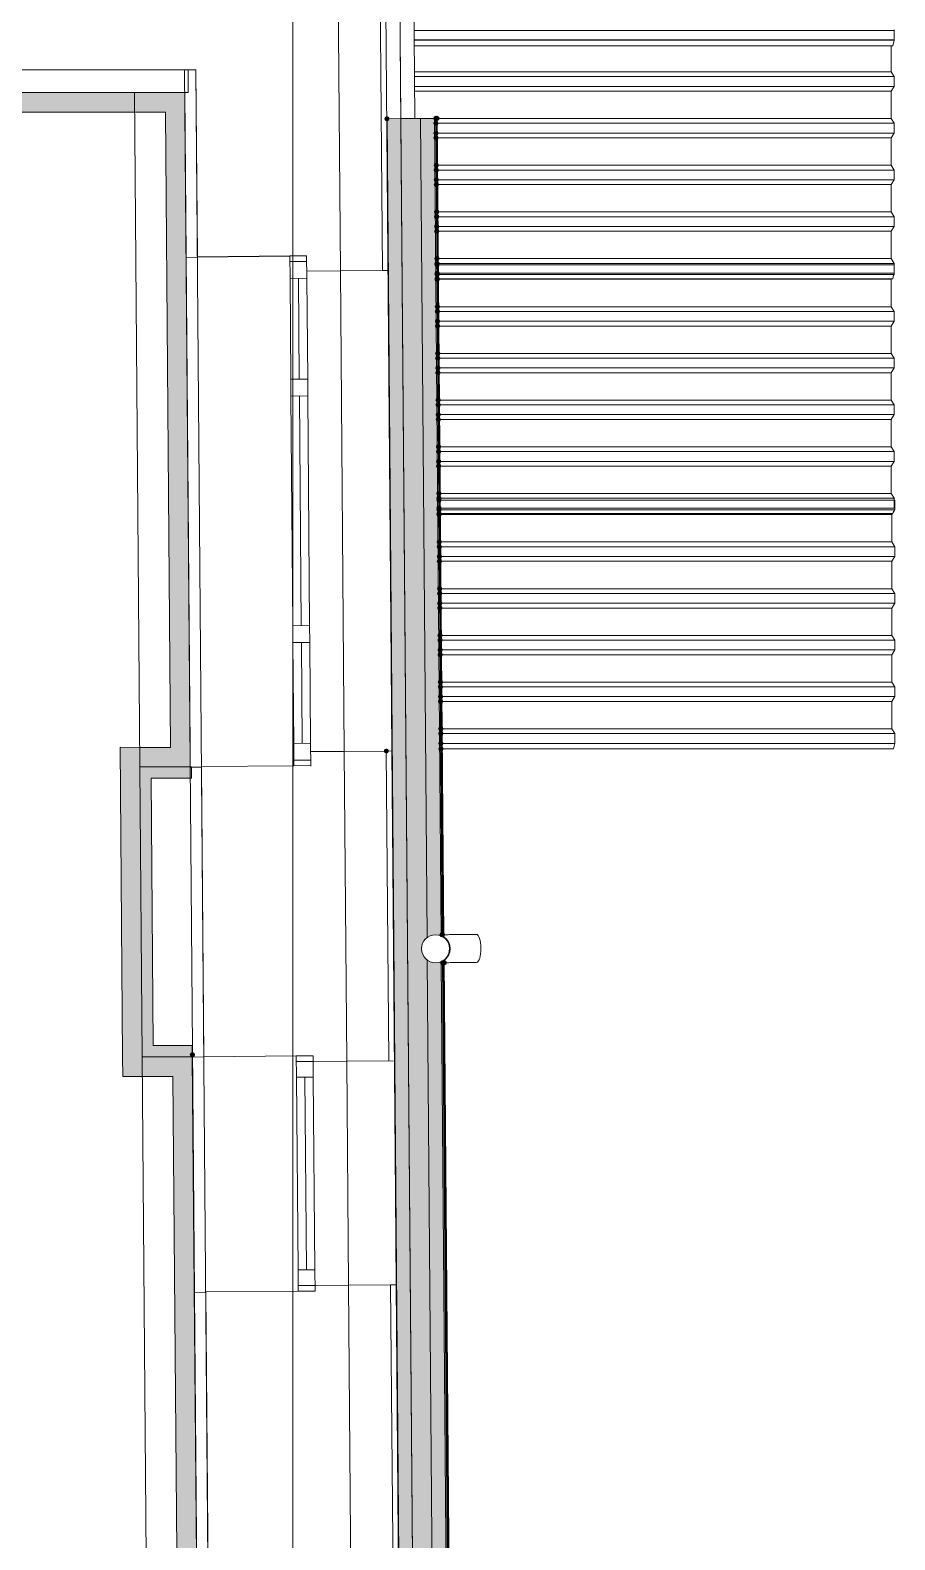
# Model space of a CAD drawing. Header units: millimetres. Extents: x 0 to 1189, y 0 to 841.
# Drawn here: x 847.8 to 878.6, y 436.3 to 490.2 of the extents above; entities that cross this region are included whole.
import ezdxf

# ---------------------------------------------------------------- set-up
doc = ezdxf.new("R2010")
doc.units = ezdxf.units.MM

msp = doc.modelspace()

# ---------------------------------------------------------------- hatches: boundary and pattern name
at = {"true_color": 0xdcd214}
h = msp.add_hatch(color=52, dxfattribs=at)
h.dxf.hatch_style = 2
h.paths.add_polyline_path([(795.727216, 487.303515), (795.727216, 488.003516), (852.614303, 488.003516), (852.619303, 487.303515)])
at = {"true_color": 0xf1d696}
h = msp.add_hatch(color=41, dxfattribs=at)
h.dxf.hatch_style = 2
h.paths.add_polyline_path([(853.314304, 488.003516), (852.619303, 487.303515), (852.614303, 488.003516)])
h = msp.add_hatch(color=41, dxfattribs=at)
h.dxf.hatch_style = 2
h.paths.add_polyline_path([(852.619303, 487.303515), (853.308304, 487.997516), (853.319304, 487.303515)])
h = msp.add_hatch(color=41, dxfattribs=at)
h.dxf.hatch_style = 2
h.paths.add_polyline_path([(852.619303, 487.303515), (853.319304, 487.303515), (853.503304, 464.614481), (852.803303, 464.617481)])
h = msp.add_hatch(color=7)
h.dxf.hatch_style = 2
h.paths.add_polyline_path([(860.521315, 487.153515), (860.457752, 487.127077), (860.431315, 487.063515), (860.457752, 486.999952), (860.521315, 486.973515), (860.531315, 486.973515), (860.594877, 486.999952), (860.621315, 487.063515), (860.594877, 487.127077), (860.531315, 487.153515)])
at = {"true_color": 0x3d3d3d}
h = msp.add_hatch(color=250, dxfattribs=at)
h.dxf.hatch_style = 2
h.paths.add_polyline_path([(860.531315, 487.063515), (862.317317, 487.077515), (862.554318, 457.84447), (862.368318, 457.91947), (862.146317, 457.91747), (861.953317, 457.82247), (861.812317, 457.64847), (861.761317, 457.42747), (861.809317, 457.225469), (861.949317, 457.042469), (862.154317, 456.942469), (862.376318, 456.944469), (862.560318, 457.035469), (863.228319, 374.519343), (863.047319, 374.604343), (862.820318, 374.602343), (862.627318, 374.509343), (862.465318, 374.318343), (862.426318, 374.142342), (861.445316, 374.134342)])
h = msp.add_hatch(color=7)
h.dxf.hatch_style = 2
h.paths.add_polyline_path([(862.278317, 486.987515), (862.34188, 487.013952), (862.368318, 487.077515), (862.34188, 487.141077), (862.278317, 487.167515), (862.266317, 487.167515), (862.202755, 487.141077), (862.176317, 487.077515), (862.202755, 487.013952), (862.266317, 486.987515)])
h = msp.add_hatch(color=7)
h.dxf.hatch_style = 2
h.paths.add_polyline_path([(862.266317, 487.159515), (862.202755, 487.133077), (862.176317, 487.069515), (862.202755, 487.005952), (862.266317, 486.979515), (862.278317, 486.979515), (862.34188, 487.005952), (862.368318, 487.069515), (862.34188, 487.133077), (862.278317, 487.159515)])
h = msp.add_hatch(color=7)
h.dxf.hatch_style = 2
h.paths.add_polyline_path([(862.267317, 486.989515), (862.203755, 486.963077), (862.177317, 486.899515), (862.203755, 486.835952), (862.267317, 486.809514), (862.279317, 486.809514), (862.34288, 486.835952), (862.369318, 486.899515), (862.34288, 486.963077), (862.279317, 486.989515)])
h = msp.add_hatch(color=7)
h.dxf.hatch_style = 2
h.paths.add_polyline_path([(862.281317, 487.167515), (862.217755, 487.141077), (862.191317, 487.077515), (862.217755, 487.013952), (862.281317, 486.987515), (862.34788, 487.013952), (862.374318, 487.077515), (862.34788, 487.141077)])
h = msp.add_hatch(color=7)
h.dxf.hatch_style = 2
h.paths.add_polyline_path([(862.302317, 487.167515), (862.238755, 487.141077), (862.212317, 487.077515), (862.238755, 487.013952), (862.302317, 486.987515), (862.37088, 487.013952), (862.397318, 487.077515), (862.37088, 487.141077)])
h = msp.add_hatch(color=7)
h.dxf.hatch_style = 2
h.paths.add_polyline_path([(862.317317, 486.987515), (862.38088, 487.013952), (862.407318, 487.077515), (862.38088, 487.141077), (862.317317, 487.167515), (862.305317, 487.167515), (862.241755, 487.141077), (862.215317, 487.077515), (862.241755, 487.013952), (862.305317, 486.987515)])
h = msp.add_hatch(color=7)
h.dxf.hatch_style = 2
h.paths.add_polyline_path([(862.305317, 487.167515), (862.241755, 487.141077), (862.215317, 487.077515), (862.241755, 487.013952), (862.305317, 486.987515), (862.317317, 486.987515), (862.38088, 487.013952), (862.407318, 487.077515), (862.38088, 487.141077), (862.317317, 487.167515)])
h = msp.add_hatch(color=7)
h.dxf.hatch_style = 2
h.paths.add_polyline_path([(862.319317, 486.987515), (862.38288, 487.013952), (862.409318, 487.077515), (862.38288, 487.141077), (862.319317, 487.167515), (862.308317, 487.167515), (862.244755, 487.141077), (862.218317, 487.077515), (862.244755, 487.013952), (862.308317, 486.987515)])
h = msp.add_hatch(color=250, dxfattribs=at)
h.dxf.hatch_style = 2
h.paths.add_polyline_path([(862.317317, 487.077515), (862.556318, 457.85247), (862.514318, 457.87247), (862.278317, 487.072515)])
h = msp.add_hatch(color=7)
h.dxf.hatch_style = 2
h.paths.add_polyline_path([(862.270317, 486.639514), (862.206755, 486.613077), (862.180317, 486.549514), (862.206755, 486.485951), (862.270317, 486.459514), (862.282317, 486.459514), (862.34588, 486.485951), (862.372318, 486.549514), (862.34588, 486.613077), (862.282317, 486.639514)])
h = msp.add_hatch(color=7)
h.dxf.hatch_style = 2
h.paths.add_polyline_path([(862.271317, 486.469514), (862.207755, 486.443076), (862.181317, 486.379514), (862.207755, 486.315951), (862.271317, 486.289514), (862.283317, 486.289514), (862.34688, 486.315951), (862.373318, 486.379514), (862.34688, 486.443076), (862.283317, 486.469514)])
h = msp.add_hatch(color=7)
h.dxf.hatch_style = 2
h.paths.add_polyline_path([(862.279317, 485.492512), (862.215755, 485.466075), (862.189317, 485.402512), (862.215755, 485.33895), (862.279317, 485.312512), (862.291317, 485.312512), (862.35488, 485.33895), (862.381318, 485.402512), (862.35488, 485.466075), (862.291317, 485.492512)])
h = msp.add_hatch(color=7)
h.dxf.hatch_style = 2
h.paths.add_polyline_path([(862.280317, 485.322512), (862.216755, 485.296075), (862.190317, 485.232512), (862.216755, 485.168949), (862.280317, 485.142512), (862.293317, 485.142512), (862.35688, 485.168949), (862.383318, 485.232512), (862.35688, 485.296075), (862.293317, 485.322512)])
h = msp.add_hatch(color=7)
h.dxf.hatch_style = 2
h.paths.add_polyline_path([(862.283317, 484.972512), (862.219755, 484.946074), (862.193317, 484.882511), (862.219755, 484.818949), (862.283317, 484.792511), (862.295317, 484.792511), (862.35888, 484.818949), (862.385318, 484.882511), (862.35888, 484.946074), (862.295317, 484.972512)])
h = msp.add_hatch(color=7)
h.dxf.hatch_style = 2
h.paths.add_polyline_path([(862.285317, 484.802511), (862.221755, 484.776074), (862.195317, 484.712511), (862.221755, 484.648949), (862.285317, 484.622511), (862.297317, 484.622511), (862.36088, 484.648949), (862.387318, 484.712511), (862.36088, 484.776074), (862.297317, 484.802511)])
h = msp.add_hatch(color=7)
h.dxf.hatch_style = 2
h.paths.add_polyline_path([(862.293317, 483.82551), (862.229755, 483.799072), (862.203317, 483.73551), (862.229755, 483.671947), (862.293317, 483.64551), (862.305317, 483.64551), (862.36888, 483.671947), (862.395318, 483.73551), (862.36888, 483.799072), (862.305317, 483.82551)])
h = msp.add_hatch(color=7)
h.dxf.hatch_style = 2
h.paths.add_polyline_path([(862.294317, 483.65551), (862.230755, 483.629072), (862.204317, 483.565509), (862.230755, 483.501947), (862.294317, 483.475509), (862.306317, 483.475509), (862.36988, 483.501947), (862.396318, 483.565509), (862.36988, 483.629072), (862.306317, 483.65551)])
h = msp.add_hatch(color=7)
h.dxf.hatch_style = 2
h.paths.add_polyline_path([(862.297317, 483.305509), (862.233755, 483.279072), (862.207317, 483.215509), (862.233755, 483.151946), (862.297317, 483.125509), (862.309317, 483.125509), (862.37288, 483.151946), (862.399318, 483.215509), (862.37288, 483.279072), (862.309317, 483.305509)])
h = msp.add_hatch(color=7)
h.dxf.hatch_style = 2
h.paths.add_polyline_path([(862.298317, 483.135509), (862.234755, 483.109071), (862.208317, 483.045509), (862.234755, 482.981946), (862.298317, 482.955509), (862.310317, 482.955509), (862.37388, 482.981946), (862.400318, 483.045509), (862.37388, 483.109071), (862.310317, 483.135509)])
h = msp.add_hatch(color=7)
h.dxf.hatch_style = 2
h.paths.add_polyline_path([(862.306317, 482.158507), (862.242755, 482.13207), (862.216317, 482.068507), (862.242755, 482.004945), (862.306317, 481.978507), (862.318317, 481.978507), (862.38188, 482.004945), (862.408318, 482.068507), (862.38188, 482.13207), (862.318317, 482.158507)])
h = msp.add_hatch(color=7)
h.dxf.hatch_style = 2
h.paths.add_polyline_path([(862.320317, 481.808507), (862.38388, 481.834944), (862.410318, 481.898507), (862.38388, 481.96207), (862.320317, 481.988507), (862.307317, 481.988507), (862.243755, 481.96207), (862.217317, 481.898507), (862.243755, 481.834944), (862.307317, 481.808507)])
h = msp.add_hatch(color=7)
h.dxf.hatch_style = 2
h.paths.add_polyline_path([(862.308317, 481.940507), (862.244755, 481.914069), (862.218317, 481.850507), (862.244755, 481.786944), (862.308317, 481.760507), (862.320317, 481.760507), (862.38388, 481.786944), (862.410318, 481.850507), (862.38388, 481.914069), (862.320317, 481.940507)])
h = msp.add_hatch(color=7)
h.dxf.hatch_style = 2
h.paths.add_polyline_path([(862.322317, 481.458506), (862.38588, 481.484944), (862.412318, 481.548506), (862.38588, 481.612069), (862.322317, 481.638507), (862.310317, 481.638507), (862.246755, 481.612069), (862.220317, 481.548506), (862.246755, 481.484944), (862.310317, 481.458506)])
h = msp.add_hatch(color=7)
h.dxf.hatch_style = 2
h.paths.add_polyline_path([(862.311317, 481.590506), (862.247755, 481.564069), (862.221317, 481.500506), (862.247755, 481.436944), (862.311317, 481.410506), (862.323317, 481.410506), (862.38688, 481.436944), (862.413318, 481.500506), (862.38688, 481.564069), (862.323317, 481.590506)])
h = msp.add_hatch(color=7)
h.dxf.hatch_style = 2
h.paths.add_polyline_path([(862.324317, 481.258506), (862.38788, 481.284943), (862.414318, 481.348506), (862.38788, 481.412069), (862.324317, 481.438506), (862.312317, 481.438506), (862.248755, 481.412069), (862.222317, 481.348506), (862.248755, 481.284943), (862.312317, 481.258506)])
h = msp.add_hatch(color=7)
h.dxf.hatch_style = 2
h.paths.add_polyline_path([(862.312317, 481.420506), (862.248755, 481.394069), (862.222317, 481.330506), (862.248755, 481.266943), (862.312317, 481.240506), (862.324317, 481.240506), (862.38788, 481.266943), (862.414318, 481.330506), (862.38788, 481.394069), (862.324317, 481.420506)])
h = msp.add_hatch(color=7)
h.dxf.hatch_style = 2
h.paths.add_polyline_path([(862.320317, 480.443505), (862.256755, 480.417067), (862.230317, 480.353505), (862.256755, 480.289942), (862.320317, 480.263504), (862.332317, 480.263504), (862.39588, 480.289942), (862.422318, 480.353505), (862.39588, 480.417067), (862.332317, 480.443505)])
h = msp.add_hatch(color=7)
h.dxf.hatch_style = 2
h.paths.add_polyline_path([(862.321317, 480.273504), (862.257755, 480.247067), (862.231317, 480.183504), (862.257755, 480.119942), (862.321317, 480.093504), (862.333317, 480.093504), (862.39688, 480.119942), (862.423318, 480.183504), (862.39688, 480.247067), (862.333317, 480.273504)])
h = msp.add_hatch(color=7)
h.dxf.hatch_style = 2
h.paths.add_polyline_path([(862.324317, 479.923504), (862.260755, 479.897066), (862.234317, 479.833504), (862.260755, 479.769941), (862.324317, 479.743504), (862.336317, 479.743504), (862.39988, 479.769941), (862.426318, 479.833504), (862.39988, 479.897066), (862.336317, 479.923504)])
h = msp.add_hatch(color=7)
h.dxf.hatch_style = 2
h.paths.add_polyline_path([(862.326317, 479.753504), (862.262755, 479.727066), (862.236317, 479.663504), (862.262755, 479.599941), (862.326317, 479.573503), (862.338317, 479.573503), (862.40188, 479.599941), (862.428318, 479.663504), (862.40188, 479.727066), (862.338317, 479.753504)])
h = msp.add_hatch(color=7)
h.dxf.hatch_style = 2
h.paths.add_polyline_path([(862.333317, 478.776502), (862.269755, 478.750065), (862.243317, 478.686502), (862.269755, 478.622939), (862.333317, 478.596502), (862.346317, 478.596502), (862.40988, 478.622939), (862.436318, 478.686502), (862.40988, 478.750065), (862.346317, 478.776502)])
h = msp.add_hatch(color=7)
h.dxf.hatch_style = 2
h.paths.add_polyline_path([(862.335317, 478.606502), (862.271755, 478.580064), (862.245317, 478.516502), (862.271755, 478.452939), (862.335317, 478.426502), (862.347317, 478.426502), (862.41088, 478.452939), (862.437318, 478.516502), (862.41088, 478.580064), (862.347317, 478.606502)])
h = msp.add_hatch(color=7)
h.dxf.hatch_style = 2
h.paths.add_polyline_path([(862.338317, 478.256501), (862.274755, 478.230064), (862.248317, 478.166501), (862.274755, 478.102939), (862.338317, 478.076501), (862.350317, 478.076501), (862.41388, 478.102939), (862.440318, 478.166501), (862.41388, 478.230064), (862.350317, 478.256501)])
h = msp.add_hatch(color=7)
h.dxf.hatch_style = 2
h.paths.add_polyline_path([(862.339317, 478.086501), (862.275755, 478.060064), (862.249317, 477.996501), (862.275755, 477.932938), (862.339317, 477.906501), (862.351317, 477.906501), (862.41488, 477.932938), (862.441318, 477.996501), (862.41488, 478.060064), (862.351317, 478.086501)])
h = msp.add_hatch(color=7)
h.dxf.hatch_style = 2
h.paths.add_polyline_path([(862.347317, 477.1095), (862.283755, 477.083062), (862.257317, 477.019499), (862.283755, 476.955937), (862.347317, 476.929499), (862.359317, 476.929499), (862.42288, 476.955937), (862.449318, 477.019499), (862.42288, 477.083062), (862.359317, 477.1095)])
h = msp.add_hatch(color=7)
h.dxf.hatch_style = 2
h.paths.add_polyline_path([(862.348317, 476.939499), (862.284755, 476.913062), (862.258317, 476.849499), (862.284755, 476.785937), (862.348317, 476.759499), (862.360317, 476.759499), (862.42388, 476.785937), (862.450318, 476.849499), (862.42388, 476.913062), (862.360317, 476.939499)])
h = msp.add_hatch(color=7)
h.dxf.hatch_style = 2
h.paths.add_polyline_path([(862.351317, 476.589499), (862.287755, 476.563061), (862.261317, 476.499499), (862.287755, 476.435936), (862.351317, 476.409499), (862.363317, 476.409499), (862.42688, 476.435936), (862.453318, 476.499499), (862.42688, 476.563061), (862.363317, 476.589499)])
h = msp.add_hatch(color=7)
h.dxf.hatch_style = 2
h.paths.add_polyline_path([(862.352317, 476.419499), (862.288755, 476.393061), (862.262317, 476.329498), (862.288755, 476.265936), (862.352317, 476.239498), (862.365318, 476.239498), (862.42888, 476.265936), (862.455318, 476.329498), (862.42888, 476.393061), (862.365318, 476.419499)])
h = msp.add_hatch(color=7)
h.dxf.hatch_style = 2
h.paths.add_polyline_path([(862.360317, 475.442497), (862.296755, 475.41606), (862.270317, 475.352497), (862.296755, 475.288934), (862.360317, 475.262497), (862.373318, 475.262497), (862.43688, 475.288934), (862.463318, 475.352497), (862.43688, 475.41606), (862.373318, 475.442497)])
h = msp.add_hatch(color=7)
h.dxf.hatch_style = 2
h.paths.add_polyline_path([(862.362317, 475.272497), (862.298755, 475.246059), (862.272317, 475.182497), (862.298755, 475.118934), (862.362317, 475.092497), (862.374318, 475.092497), (862.43788, 475.118934), (862.464318, 475.182497), (862.43788, 475.246059), (862.374318, 475.272497)])
h = msp.add_hatch(color=7)
h.dxf.hatch_style = 2
h.paths.add_polyline_path([(862.365318, 474.922496), (862.301755, 474.896059), (862.275317, 474.832496), (862.301755, 474.768934), (862.365318, 474.742496), (862.377318, 474.742496), (862.44088, 474.768934), (862.467318, 474.832496), (862.44088, 474.896059), (862.377318, 474.922496)])
h = msp.add_hatch(color=7)
h.dxf.hatch_style = 2
h.paths.add_polyline_path([(862.366318, 474.752496), (862.302755, 474.726058), (862.276317, 474.662496), (862.302755, 474.598933), (862.366318, 474.572496), (862.378318, 474.572496), (862.44188, 474.598933), (862.468318, 474.662496), (862.44188, 474.726058), (862.378318, 474.752496)])
h = msp.add_hatch(color=7)
h.dxf.hatch_style = 2
h.paths.add_polyline_path([(862.374318, 473.775495), (862.310755, 473.749057), (862.284317, 473.685494), (862.310755, 473.621932), (862.374318, 473.595494), (862.386318, 473.595494), (862.44988, 473.621932), (862.476318, 473.685494), (862.44988, 473.749057), (862.386318, 473.775495)])
h = msp.add_hatch(color=7)
h.dxf.hatch_style = 2
h.paths.add_polyline_path([(862.387318, 473.425494), (862.45088, 473.451932), (862.477318, 473.515494), (862.45088, 473.579057), (862.387318, 473.605494), (862.375318, 473.605494), (862.311755, 473.579057), (862.285317, 473.515494), (862.311755, 473.451932), (862.375318, 473.425494)])
h = msp.add_hatch(color=7)
h.dxf.hatch_style = 2
h.paths.add_polyline_path([(862.376318, 473.540494), (862.312755, 473.514057), (862.286317, 473.450494), (862.312755, 473.386931), (862.376318, 473.360494), (862.388318, 473.360494), (862.45188, 473.386931), (862.478318, 473.450494), (862.45188, 473.514057), (862.388318, 473.540494)])
h = msp.add_hatch(color=7)
h.dxf.hatch_style = 2
h.paths.add_polyline_path([(862.390318, 473.075493), (862.45388, 473.101931), (862.480318, 473.165494), (862.45388, 473.229056), (862.390318, 473.255494), (862.378318, 473.255494), (862.314755, 473.229056), (862.288317, 473.165494), (862.314755, 473.101931), (862.378318, 473.075493)])
h = msp.add_hatch(color=7)
h.dxf.hatch_style = 2
h.paths.add_polyline_path([(862.379318, 473.190494), (862.315755, 473.164056), (862.289317, 473.100493), (862.315755, 473.036931), (862.379318, 473.010493), (862.391318, 473.010493), (862.45488, 473.036931), (862.481318, 473.100493), (862.45488, 473.164056), (862.391318, 473.190494)])
h = msp.add_hatch(color=7)
h.dxf.hatch_style = 2
h.paths.add_polyline_path([(862.392318, 472.875493), (862.45588, 472.901931), (862.482318, 472.965493), (862.45588, 473.029056), (862.392318, 473.055493), (862.380318, 473.055493), (862.316755, 473.029056), (862.290317, 472.965493), (862.316755, 472.901931), (862.380318, 472.875493)])
h = msp.add_hatch(color=7)
h.dxf.hatch_style = 2
h.paths.add_polyline_path([(862.380318, 473.020493), (862.316755, 472.994056), (862.290317, 472.930493), (862.316755, 472.866931), (862.380318, 472.840493), (862.392318, 472.840493), (862.45588, 472.866931), (862.482318, 472.930493), (862.45588, 472.994056), (862.392318, 473.020493)])
h = msp.add_hatch(color=7)
h.dxf.hatch_style = 2
h.paths.add_polyline_path([(862.388318, 472.043492), (862.324755, 472.017054), (862.298317, 471.953492), (862.324755, 471.889929), (862.388318, 471.863492), (862.400318, 471.863492), (862.46388, 471.889929), (862.490318, 471.953492), (862.46388, 472.017054), (862.400318, 472.043492)])
h = msp.add_hatch(color=7)
h.dxf.hatch_style = 2
h.paths.add_polyline_path([(862.389318, 471.873492), (862.325755, 471.847054), (862.299317, 471.783491), (862.325755, 471.719929), (862.389318, 471.693491), (862.401318, 471.693491), (862.46488, 471.719929), (862.491318, 471.783491), (862.46488, 471.847054), (862.401318, 471.873492)])
h = msp.add_hatch(color=7)
h.dxf.hatch_style = 2
h.paths.add_polyline_path([(862.392318, 471.523491), (862.328755, 471.497054), (862.302317, 471.433491), (862.328755, 471.369928), (862.392318, 471.343491), (862.404318, 471.343491), (862.46788, 471.369928), (862.494318, 471.433491), (862.46788, 471.497054), (862.404318, 471.523491)])
h = msp.add_hatch(color=7)
h.dxf.hatch_style = 2
h.paths.add_polyline_path([(862.393318, 471.353491), (862.329755, 471.327053), (862.303317, 471.263491), (862.329755, 471.199928), (862.393318, 471.173491), (862.406318, 471.173491), (862.46988, 471.199928), (862.496318, 471.263491), (862.46988, 471.327053), (862.406318, 471.353491)])
h = msp.add_hatch(color=7)
h.dxf.hatch_style = 2
h.paths.add_polyline_path([(862.401318, 470.376489), (862.337755, 470.350052), (862.311317, 470.286489), (862.337755, 470.222927), (862.401318, 470.196489), (862.414318, 470.196489), (862.47788, 470.222927), (862.504318, 470.286489), (862.47788, 470.350052), (862.414318, 470.376489)])
h = msp.add_hatch(color=7)
h.dxf.hatch_style = 2
h.paths.add_polyline_path([(862.403318, 470.206489), (862.339755, 470.180052), (862.313317, 470.116489), (862.339755, 470.052926), (862.403318, 470.026489), (862.415318, 470.026489), (862.47888, 470.052926), (862.505318, 470.116489), (862.47888, 470.180052), (862.415318, 470.206489)])
h = msp.add_hatch(color=7)
h.dxf.hatch_style = 2
h.paths.add_polyline_path([(862.406318, 469.856489), (862.342755, 469.830051), (862.316317, 469.766488), (862.342755, 469.702926), (862.406318, 469.676488), (862.418318, 469.676488), (862.48188, 469.702926), (862.508318, 469.766488), (862.48188, 469.830051), (862.418318, 469.856489)])
h = msp.add_hatch(color=7)
h.dxf.hatch_style = 2
h.paths.add_polyline_path([(862.407318, 469.686488), (862.343755, 469.660051), (862.317317, 469.596488), (862.343755, 469.532926), (862.407318, 469.506488), (862.419318, 469.506488), (862.48288, 469.532926), (862.509318, 469.596488), (862.48288, 469.660051), (862.419318, 469.686488)])
h = msp.add_hatch(color=7)
h.dxf.hatch_style = 2
h.paths.add_polyline_path([(862.415318, 468.709487), (862.351755, 468.683049), (862.325317, 468.619487), (862.351755, 468.555924), (862.415318, 468.529487), (862.427318, 468.529487), (862.49088, 468.555924), (862.517318, 468.619487), (862.49088, 468.683049), (862.427318, 468.709487)])
h = msp.add_hatch(color=7)
h.dxf.hatch_style = 2
h.paths.add_polyline_path([(862.416318, 468.539487), (862.352755, 468.513049), (862.326317, 468.449486), (862.352755, 468.385924), (862.416318, 468.359486), (862.428318, 468.359486), (862.49188, 468.385924), (862.518318, 468.449486), (862.49188, 468.513049), (862.428318, 468.539487)])
h = msp.add_hatch(color=7)
h.dxf.hatch_style = 2
h.paths.add_polyline_path([(862.419318, 468.189486), (862.355755, 468.163048), (862.329317, 468.099486), (862.355755, 468.035923), (862.419318, 468.009486), (862.431318, 468.009486), (862.49488, 468.035923), (862.521318, 468.099486), (862.49488, 468.163048), (862.431318, 468.189486)])
h = msp.add_hatch(color=7)
h.dxf.hatch_style = 2
h.paths.add_polyline_path([(862.420318, 468.019486), (862.356755, 467.993048), (862.330317, 467.929486), (862.356755, 467.865923), (862.420318, 467.839485), (862.433318, 467.839485), (862.49688, 467.865923), (862.523318, 467.929486), (862.49688, 467.993048), (862.433318, 468.019486)])
h = msp.add_hatch(color=7)
h.dxf.hatch_style = 2
h.paths.add_polyline_path([(862.428318, 467.042484), (862.364755, 467.016047), (862.338317, 466.952484), (862.364755, 466.888921), (862.428318, 466.862484), (862.440318, 466.862484), (862.50388, 466.888921), (862.530318, 466.952484), (862.50388, 467.016047), (862.440318, 467.042484)])
h = msp.add_hatch(color=7)
h.dxf.hatch_style = 2
h.paths.add_polyline_path([(862.430318, 466.872484), (862.366755, 466.846046), (862.340317, 466.782484), (862.366755, 466.718921), (862.430318, 466.692484), (862.442318, 466.692484), (862.50588, 466.718921), (862.532318, 466.782484), (862.50588, 466.846046), (862.442318, 466.872484)])
h = msp.add_hatch(color=7)
h.dxf.hatch_style = 2
h.paths.add_polyline_path([(862.433318, 466.522483), (862.369755, 466.496046), (862.343317, 466.432483), (862.369755, 466.368921), (862.433318, 466.342483), (862.445318, 466.342483), (862.50888, 466.368921), (862.535318, 466.432483), (862.50888, 466.496046), (862.445318, 466.522483)])
h = msp.add_hatch(color=7)
h.dxf.hatch_style = 2
h.paths.add_polyline_path([(862.434318, 466.352483), (862.370755, 466.326046), (862.344317, 466.262483), (862.370755, 466.19892), (862.434318, 466.172483), (862.446318, 466.172483), (862.50988, 466.19892), (862.536318, 466.262483), (862.50988, 466.326046), (862.446318, 466.352483)])
h = msp.add_hatch(color=7)
h.dxf.hatch_style = 2
h.paths.add_polyline_path([(862.442318, 465.375482), (862.378755, 465.349044), (862.352317, 465.285482), (862.378755, 465.221919), (862.442318, 465.195481), (862.454318, 465.195481), (862.51788, 465.221919), (862.544318, 465.285482), (862.51788, 465.349044), (862.454318, 465.375482)])
h = msp.add_hatch(color=7)
h.dxf.hatch_style = 2
h.paths.add_polyline_path([(862.455318, 465.025481), (862.51888, 465.051919), (862.545318, 465.115481), (862.51888, 465.179044), (862.455318, 465.205481), (862.443318, 465.205481), (862.379755, 465.179044), (862.353317, 465.115481), (862.379755, 465.051919), (862.443318, 465.025481)])
at = {"true_color": 0xf1d696}
h = msp.add_hatch(color=41, dxfattribs=at)
h.dxf.hatch_style = 2
h.paths.add_polyline_path([(851.0033, 464.623481), (851.703301, 464.621481), (851.708301, 463.921479)])
h = msp.add_hatch(color=41, dxfattribs=at)
h.dxf.hatch_style = 2
h.paths.add_polyline_path([(851.708301, 463.921479), (851.0083, 463.923479), (851.0033, 464.623481)])
h = msp.add_hatch(color=41, dxfattribs=at)
h.dxf.hatch_style = 2
h.paths.add_polyline_path([(852.803303, 464.617481), (852.808303, 463.917479), (851.708301, 463.921479), (851.703301, 464.621481)])
h = msp.add_hatch(color=41, dxfattribs=at)
h.dxf.hatch_style = 2
h.paths.add_polyline_path([(852.803303, 464.617481), (853.503304, 464.614481), (853.508304, 463.914479)])
h = msp.add_hatch(color=41, dxfattribs=at)
h.dxf.hatch_style = 2
h.paths.add_polyline_path([(852.808303, 463.917479), (852.803303, 464.617481), (853.508304, 463.914479)])
h = msp.add_hatch(color=7)
h.dxf.hatch_style = 2
h.paths.add_polyline_path([(860.504315, 464.58148), (860.440752, 464.555043), (860.414315, 464.49148), (860.440752, 464.427918), (860.504315, 464.40148), (860.567877, 464.427918), (860.594315, 464.49148), (860.567877, 464.555043)])
h = msp.add_hatch(color=7)
h.dxf.hatch_style = 2
h.paths.add_polyline_path([(862.458318, 464.675481), (862.52188, 464.701918), (862.548318, 464.765481), (862.52188, 464.829043), (862.458318, 464.855481), (862.446318, 464.855481), (862.382755, 464.829043), (862.356317, 464.765481), (862.382755, 464.701918), (862.446318, 464.675481)])
h = msp.add_hatch(color=7)
h.dxf.hatch_style = 2
h.paths.add_polyline_path([(862.460318, 464.47548), (862.52388, 464.501918), (862.550318, 464.56548), (862.52388, 464.629043), (862.460318, 464.655481), (862.448318, 464.655481), (862.384755, 464.629043), (862.358317, 464.56548), (862.384755, 464.501918), (862.448318, 464.47548)])
h = msp.add_hatch(color=41, dxfattribs=at)
h.dxf.hatch_style = 2
h.paths.add_polyline_path([(851.0083, 463.923479), (851.708301, 463.921479), (851.792301, 453.574464), (851.0923, 453.574464)])
h = msp.add_hatch(color=7)
h.dxf.hatch_style = 2
h.paths.add_polyline_path([(852.108302, 463.921479), (852.192302, 453.574464), (851.792301, 453.574464), (851.708301, 463.921479)])
h = msp.add_hatch(color=7)
h.dxf.hatch_style = 2
h.paths.add_polyline_path([(853.548304, 463.521479), (852.112302, 463.521479), (852.108302, 463.921479), (853.548304, 463.921479)])
h = msp.add_hatch(color=7)
h.dxf.hatch_style = 2
h.paths.add_polyline_path([(862.480331, 458.022271), (862.418668, 457.991664), (862.396517, 457.926484), (862.427124, 457.86482), (862.492304, 457.84267), (862.507304, 457.84367), (862.568968, 457.874277), (862.591119, 457.939457), (862.560511, 458.00112), (862.495331, 458.023271)])
h = msp.add_hatch(color=7)
h.dxf.hatch_style = 2
h.paths.add_polyline_path([(862.501318, 458.02347), (862.437755, 457.997033), (862.411318, 457.93347), (862.437755, 457.869908), (862.501318, 457.84347), (862.513318, 457.84347), (862.57688, 457.869908), (862.603318, 457.93347), (862.57688, 457.997033), (862.513318, 458.02347)])
h = msp.add_hatch(color=7)
h.dxf.hatch_style = 2
h.paths.add_polyline_path([(862.522318, 456.843469), (862.58588, 456.869906), (862.612318, 456.933469), (862.58588, 456.997031), (862.522318, 457.023469), (862.509318, 457.023469), (862.445755, 456.997031), (862.419318, 456.933469), (862.445755, 456.869906), (862.509318, 456.843469)])
h = msp.add_hatch(color=7)
h.dxf.hatch_style = 2
h.paths.add_polyline_path([(862.541318, 456.843469), (862.60488, 456.869906), (862.631318, 456.933469), (862.60488, 456.997031), (862.541318, 457.023469), (862.528318, 457.023469), (862.464755, 456.997031), (862.438318, 456.933469), (862.464755, 456.869906), (862.528318, 456.843469)])
h = msp.add_hatch(color=7)
h.dxf.hatch_style = 2
h.paths.add_polyline_path([(862.577318, 456.843469), (862.64088, 456.869906), (862.667318, 456.933469), (862.64088, 456.997031), (862.577318, 457.023469), (862.563318, 457.023469), (862.499755, 456.997031), (862.473318, 456.933469), (862.499755, 456.869906), (862.563318, 456.843469)])
at = {"true_color": 0x3d3d3d}
h = msp.add_hatch(color=250, dxfattribs=at)
h.dxf.hatch_style = 2
h.paths.add_polyline_path([(862.561318, 457.013469), (863.230319, 374.518343), (863.188319, 374.537343), (862.521318, 456.993469)])
h = msp.add_hatch(color=7)
h.dxf.hatch_style = 2
h.paths.add_polyline_path([(853.579304, 453.574464), (852.192302, 453.574464), (852.189302, 453.974464), (853.579304, 453.974464)])
at = {"true_color": 0xf1d696}
h = msp.add_hatch(color=41, dxfattribs=at)
h.dxf.hatch_style = 2
h.paths.add_polyline_path([(851.792301, 453.574464), (851.0983, 452.874463), (851.0923, 453.574464)])
h = msp.add_hatch(color=41, dxfattribs=at)
h.dxf.hatch_style = 2
h.paths.add_polyline_path([(851.792301, 453.574464), (851.798301, 452.874463), (851.0983, 452.874463)])
h = msp.add_hatch(color=41, dxfattribs=at)
h.dxf.hatch_style = 2
h.paths.add_polyline_path([(851.798301, 452.874463), (851.792301, 453.574464), (852.879303, 453.574464), (852.885303, 452.874463)])
h = msp.add_hatch(color=41, dxfattribs=at)
h.dxf.hatch_style = 2
h.paths.add_polyline_path([(853.579304, 453.574464), (852.885303, 452.874463), (852.879303, 453.574464)])
h = msp.add_hatch(color=41, dxfattribs=at)
h.dxf.hatch_style = 2
h.paths.add_polyline_path([(852.885303, 452.874463), (853.573304, 453.568464), (853.585304, 452.874463)])
h = msp.add_hatch(color=7)
h.dxf.hatch_style = 2
h.paths.add_polyline_path([(853.591304, 453.560464), (853.654867, 453.586901), (853.681304, 453.650464), (853.654867, 453.714026), (853.591304, 453.740464), (853.579304, 453.740464), (853.515741, 453.714026), (853.489304, 453.650464), (853.515741, 453.586901), (853.579304, 453.560464)])
h = msp.add_hatch(color=41, dxfattribs=at)
h.dxf.hatch_style = 2
h.paths.add_polyline_path([(852.885303, 452.874463), (853.585304, 452.874463), (853.803304, 427.415424), (853.103303, 427.418424)])

# ---------------------------------------------------------------- linework, layer by layer
at = {"color": 7, "lineweight": 0}
for points in [[(857.17331, 237.628134), (857.17331, 717.840867)], [(859.968314, 617.281714), (861.935317, 374.135342)], [(861.021315, 487.067515), (859.968314, 617.281714)], [(860.469315, 617.244714), (861.521316, 487.071515)], [(858.865312, 481.628507), (858.671312, 505.667543)], [(860.171314, 505.679543), (860.365314, 481.640507)], [(860.365314, 481.640507), (860.171314, 505.679543)], [(860.513315, 488.071516), (860.371314, 505.681543)], [(878.622342, 490.21552), (861.496316, 490.21552)], [(878.622342, 490.23352), (878.622342, 489.883519)], [(878.622342, 490.21552), (878.622342, 489.865519)], [(861.499316, 489.883519), (878.622342, 489.883519)], [(878.622342, 489.865519), (861.499316, 489.865519)], [(878.581342, 489.665519), (861.500316, 489.665519)], [(878.521342, 489.665519), (878.521342, 488.736517)], [(878.622342, 489.865519), (878.581342, 489.665519)], [(794.827214, 488.803517), (853.707304, 488.803517)], [(853.707304, 488.803517), (853.307304, 488.800517)], [(853.307304, 488.800517), (853.990305, 404.421389)], [(853.427304, 488.003516), (853.427304, 488.803517)], [(853.707304, 488.803517), (853.761304, 482.137507)], [(854.390305, 404.424389), (853.707304, 488.803517)], [(861.508316, 488.736517), (878.521342, 488.736517)], [(861.509316, 488.566517), (878.622342, 488.566517)], [(878.521342, 488.736517), (878.622342, 488.566517)], [(878.622342, 488.566517), (878.622342, 488.216517)], [(853.427304, 488.003516), (795.027215, 488.003516)], [(852.614303, 488.003516), (795.027215, 488.003516)], [(851.514301, 488.003516), (851.708301, 463.921479)], [(853.314304, 488.003516), (852.614303, 488.003516)], [(853.503304, 464.614481), (853.314304, 488.003516)], [(861.435316, 374.132342), (860.513315, 488.071516)], [(861.512316, 488.216517), (878.622342, 488.216517)], [(861.514316, 488.046516), (878.521342, 488.046516)], [(878.622342, 488.216517), (878.521342, 488.046516)], [(878.521342, 488.046516), (878.521342, 487.069515)], [(795.727216, 487.303515), (852.619303, 487.303515)], [(852.619303, 487.303515), (852.803303, 464.617481)], [(860.565315, 481.642507), (860.521315, 487.063515)], [(860.531315, 487.063515), (862.317317, 487.077515)], [(862.305317, 487.077515), (860.531315, 487.063515)], [(860.531315, 487.063515), (861.021315, 487.067515)], [(860.531315, 487.063515), (861.445316, 374.132342)], [(860.531315, 487.063515), (861.445316, 374.132342)], [(861.021315, 487.066515), (861.721317, 487.072515)], [(861.021315, 487.064515), (861.521316, 487.068515)], [(861.935317, 374.135342), (861.021315, 487.066515)], [(861.721317, 487.072515), (861.958317, 457.82547)], [(861.721317, 487.068515), (862.221317, 487.072515)], [(861.721317, 487.069515), (861.790317, 487.069515)], [(861.957317, 457.82447), (861.721317, 487.068515)], [(862.221317, 487.072515), (862.457318, 457.87747)], [(862.221317, 487.069515), (862.266317, 487.069515)], [(862.222317, 486.899515), (862.267317, 486.899515)], [(862.266317, 487.077515), (862.305317, 487.077515)], [(862.266317, 487.077515), (862.502318, 457.87847)], [(862.305317, 487.077515), (862.278317, 487.077515)], [(862.278317, 487.077515), (862.305317, 487.077515)], [(862.305317, 487.077515), (862.278317, 487.077515)], [(862.278317, 487.077515), (862.514318, 457.87247)], [(862.281317, 487.077515), (862.517318, 457.87047)], [(862.302317, 487.077515), (862.284317, 487.077515)], [(862.284317, 487.077515), (862.302317, 487.077515)], [(862.284317, 487.077515), (862.521318, 457.86947)], [(862.284317, 487.069515), (862.302317, 487.069515)], [(862.286317, 486.899515), (862.303317, 486.899515)], [(862.302317, 487.077515), (862.538318, 457.86147)], [(862.305317, 487.077515), (862.541318, 457.83847)], [(862.307317, 487.077515), (862.543318, 457.85847)], [(862.308317, 487.077515), (862.544318, 457.85847)], [(862.317317, 487.077515), (862.554318, 457.83247)], [(862.319317, 487.077515), (862.556318, 457.85247)], [(862.319317, 487.069515), (878.521342, 487.069515)], [(862.321317, 486.899515), (878.622342, 486.899515)], [(878.521342, 487.069515), (878.622342, 486.899515)], [(878.622342, 486.899515), (878.622342, 486.549514)], [(862.225317, 486.549514), (862.270317, 486.549514)], [(862.227317, 486.379514), (862.271317, 486.379514)], [(862.289317, 486.549514), (862.306317, 486.549514)], [(862.290317, 486.379514), (862.308317, 486.379514)], [(862.324317, 486.549514), (878.622342, 486.549514)], [(862.325317, 486.379514), (878.521342, 486.379514)], [(878.622342, 486.549514), (878.521342, 486.379514)], [(878.521342, 486.379514), (878.521342, 485.402512)], [(862.234317, 485.402512), (862.279317, 485.402512)], [(862.236317, 485.232512), (862.280317, 485.232512)], [(862.298317, 485.402512), (862.315317, 485.402512)], [(862.299317, 485.232512), (862.317317, 485.232512)], [(862.333317, 485.402512), (878.521342, 485.402512)], [(862.334317, 485.232512), (878.622342, 485.232512)], [(878.521342, 485.402512), (878.622342, 485.232512)], [(878.622342, 485.232512), (878.622342, 484.882511)], [(862.239317, 484.882511), (862.283317, 484.882511)], [(862.240317, 484.712511), (862.285317, 484.712511)], [(862.302317, 484.882511), (862.320317, 484.882511)], [(862.304317, 484.712511), (862.321317, 484.712511)], [(862.337317, 484.882511), (878.622342, 484.882511)], [(862.339317, 484.712511), (878.521342, 484.712511)], [(878.622342, 484.882511), (878.521342, 484.712511)], [(878.521342, 484.712511), (878.521342, 483.73551)], [(862.248317, 483.73551), (862.293317, 483.73551)], [(862.249317, 483.565509), (862.294317, 483.565509)], [(862.311317, 483.73551), (862.329317, 483.73551)], [(862.313317, 483.565509), (862.330317, 483.565509)], [(862.346317, 483.73551), (878.521342, 483.73551)], [(862.348317, 483.565509), (878.622342, 483.565509)], [(878.521342, 483.73551), (878.622342, 483.565509)], [(878.622342, 483.565509), (878.622342, 483.215509)], [(862.252317, 483.215509), (862.297317, 483.215509)], [(862.253317, 483.045509), (862.298317, 483.045509)], [(862.316317, 483.215509), (862.333317, 483.215509)], [(862.317317, 483.045509), (862.334317, 483.045509)], [(862.351317, 483.215509), (878.622342, 483.215509)], [(862.352317, 483.045509), (878.521342, 483.045509)], [(878.622342, 483.215509), (878.521342, 483.045509)], [(878.521342, 483.045509), (878.521342, 482.068507)], [(853.761304, 482.117507), (853.361304, 482.114507)], [(853.761304, 482.137507), (857.061309, 482.164507)], [(857.061309, 482.154507), (853.761304, 482.127507)], [(857.061309, 482.164507), (857.66131, 482.168507)], [(857.66131, 482.168507), (857.061309, 482.164507)], [(857.067309, 481.364506), (857.061309, 482.164507)], [(857.061309, 482.164507), (857.067309, 481.364506)], [(857.063309, 481.964507), (857.66331, 481.968507)], [(857.66131, 482.168507), (857.66731, 481.368506)], [(857.66731, 481.368506), (857.66131, 482.168507)], [(862.261317, 482.068507), (862.306317, 482.068507)], [(862.307317, 481.898507), (862.263317, 481.898507)], [(862.263317, 481.850507), (862.308317, 481.850507)], [(862.325317, 482.068507), (862.342317, 482.068507)], [(862.344317, 481.898507), (862.326317, 481.898507)], [(862.327317, 481.850507), (862.344317, 481.850507)], [(862.360317, 482.068507), (878.521342, 482.068507)], [(878.622342, 481.898507), (862.361317, 481.898507)], [(862.362317, 481.850507), (878.622342, 481.850507)], [(878.521342, 482.068507), (878.622342, 481.898507)], [(878.622342, 481.898507), (878.622342, 481.548506)], [(878.622342, 481.850507), (878.622342, 481.500506)], [(857.66731, 481.368506), (857.067309, 481.364506)], [(857.097309, 477.764501), (857.067309, 481.364506)], [(857.36731, 481.366506), (857.39731, 477.766501)], [(857.66531, 481.618506), (858.865312, 481.628507)], [(857.66731, 481.368506), (857.69731, 477.769501)], [(858.865312, 481.628507), (860.365314, 481.640507)], [(858.865312, 481.628507), (859.004312, 464.47948)], [(860.365314, 481.640507), (860.565315, 481.642507)], [(860.704315, 464.49248), (860.565315, 481.642507)], [(860.565315, 481.642507), (860.704315, 464.49248)], [(862.310317, 481.548506), (862.266317, 481.548506)], [(862.266317, 481.500506), (862.311317, 481.500506)], [(862.312317, 481.348506), (862.267317, 481.348506)], [(862.267317, 481.330506), (862.312317, 481.330506)], [(862.347317, 481.548506), (862.329317, 481.548506)], [(862.329317, 481.500506), (862.347317, 481.500506)], [(862.348317, 481.348506), (862.331317, 481.348506)], [(862.331317, 481.330506), (862.348317, 481.330506)], [(878.622342, 481.548506), (862.364317, 481.548506)], [(862.364317, 481.500506), (878.622342, 481.500506)], [(878.581342, 481.348506), (862.366318, 481.348506)], [(862.366318, 481.330506), (878.521342, 481.330506)], [(878.532342, 481.348506), (878.521342, 481.330506)], [(878.521342, 481.330506), (878.521342, 480.353505)], [(878.607342, 481.474506), (878.581342, 481.348506)], [(878.622342, 481.500506), (878.607342, 481.474506)], [(862.275317, 480.353505), (862.320317, 480.353505)], [(862.339317, 480.353505), (862.356317, 480.353505)], [(862.374318, 480.353505), (878.521342, 480.353505)], [(878.521342, 480.353505), (878.622342, 480.183504)], [(862.277317, 480.183504), (862.321317, 480.183504)], [(862.279317, 479.833504), (862.324317, 479.833504)], [(862.281317, 479.663504), (862.326317, 479.663504)], [(862.340317, 480.183504), (862.358317, 480.183504)], [(862.343317, 479.833504), (862.360317, 479.833504)], [(862.344317, 479.663504), (862.362317, 479.663504)], [(862.375318, 480.183504), (878.622342, 480.183504)], [(862.378318, 479.833504), (878.622342, 479.833504)], [(862.379318, 479.663504), (878.521342, 479.663504)], [(878.622342, 479.833504), (878.521342, 479.663504)], [(878.521342, 479.663504), (878.521342, 478.686502)], [(878.622342, 480.183504), (878.622342, 479.833504)], [(862.289317, 478.686502), (862.333317, 478.686502)], [(862.352317, 478.686502), (862.370318, 478.686502)], [(862.387318, 478.686502), (878.521342, 478.686502)], [(878.521342, 478.686502), (878.622342, 478.516502)], [(862.290317, 478.516502), (862.335317, 478.516502)], [(862.293317, 478.166501), (862.338317, 478.166501)], [(862.354317, 478.516502), (862.371318, 478.516502)], [(862.356317, 478.166501), (862.374318, 478.166501)], [(862.389318, 478.516502), (878.622342, 478.516502)], [(862.391318, 478.166501), (878.622342, 478.166501)], [(878.622342, 478.166501), (878.521342, 477.996501)], [(878.622342, 478.516502), (878.622342, 478.166501)], [(857.097309, 477.764501), (857.69731, 477.769501)], [(857.101309, 477.1645), (857.097309, 477.764501)], [(857.097309, 477.764501), (857.101309, 477.1645)], [(857.69731, 477.769501), (857.70131, 477.1695)], [(857.70131, 477.1695), (857.69731, 477.769501)], [(862.294317, 477.996501), (862.339317, 477.996501)], [(862.358317, 477.996501), (862.375318, 477.996501)], [(862.393318, 477.996501), (878.521342, 477.996501)], [(878.521342, 477.996501), (878.521342, 477.019499)], [(857.70131, 477.1695), (857.101309, 477.1645)], [(857.16831, 468.964487), (857.101309, 477.1645)], [(857.40131, 477.1665), (857.46831, 468.966487)], [(857.70131, 477.1695), (857.76831, 468.969487)], [(862.302317, 477.019499), (862.347317, 477.019499)], [(862.366318, 477.019499), (862.383318, 477.019499)], [(862.401318, 477.019499), (878.521342, 477.019499)], [(878.521342, 477.019499), (878.622342, 476.849499)], [(862.304317, 476.849499), (862.348317, 476.849499)], [(862.306317, 476.499499), (862.351317, 476.499499)], [(862.367318, 476.849499), (862.385318, 476.849499)], [(862.370318, 476.499499), (862.387318, 476.499499)], [(862.402318, 476.849499), (878.622342, 476.849499)], [(862.405318, 476.499499), (878.622342, 476.499499)], [(878.622342, 476.499499), (878.521342, 476.329498)], [(878.622342, 476.849499), (878.622342, 476.499499)], [(862.308317, 476.329498), (862.352317, 476.329498)], [(862.371318, 476.329498), (862.389318, 476.329498)], [(862.406318, 476.329498), (878.521342, 476.329498)], [(878.521342, 476.329498), (878.521342, 475.352497)], [(862.316317, 475.352497), (862.360317, 475.352497)], [(862.379318, 475.352497), (862.397318, 475.352497)], [(862.414318, 475.352497), (878.521342, 475.352497)], [(878.521342, 475.352497), (878.622342, 475.182497)], [(862.317317, 475.182497), (862.362317, 475.182497)], [(862.320317, 474.832496), (862.365318, 474.832496)], [(862.381318, 475.182497), (862.398318, 475.182497)], [(862.383318, 474.832496), (862.401318, 474.832496)], [(862.416318, 475.182497), (878.622342, 475.182497)], [(862.418318, 474.832496), (878.622342, 474.832496)], [(878.622342, 474.832496), (878.521342, 474.662496)], [(878.622342, 475.182497), (878.622342, 474.832496)], [(862.321317, 474.662496), (862.366318, 474.662496)], [(862.385318, 474.662496), (862.402318, 474.662496)], [(862.420318, 474.662496), (878.521342, 474.662496)], [(878.521342, 474.662496), (878.521342, 473.685494)], [(862.329317, 473.685494), (862.374318, 473.685494)], [(862.375318, 473.515494), (862.331317, 473.515494)], [(862.331317, 473.450494), (862.376318, 473.450494)], [(862.393318, 473.685494), (862.410318, 473.685494)], [(862.412318, 473.515494), (862.394318, 473.515494)], [(862.395318, 473.450494), (862.412318, 473.450494)], [(862.428318, 473.685494), (878.521342, 473.685494)], [(878.622342, 473.515494), (862.429318, 473.515494)], [(862.430318, 473.450494), (878.648342, 473.450494)], [(878.521342, 473.685494), (878.622342, 473.515494)], [(878.622342, 473.515494), (878.622342, 473.165494)], [(878.648342, 473.450494), (878.648342, 473.100493)], [(862.378318, 473.165494), (862.333317, 473.165494)], [(862.334317, 473.100493), (862.379318, 473.100493)], [(862.380318, 472.965493), (862.335317, 472.965493)], [(862.335317, 472.930493), (862.380318, 472.930493)], [(862.414318, 473.165494), (862.397318, 473.165494)], [(862.397318, 473.100493), (862.415318, 473.100493)], [(862.416318, 472.965493), (862.399318, 472.965493)], [(862.399318, 472.930493), (862.416318, 472.930493)], [(878.622342, 473.165494), (862.432318, 473.165494)], [(862.432318, 473.100493), (878.648342, 473.100493)], [(878.581342, 472.965493), (862.434318, 472.965493)], [(862.434318, 472.930493), (878.547342, 472.930493)], [(878.568342, 472.965493), (878.547342, 472.930493)], [(878.547342, 472.930493), (878.547342, 471.953492)], [(878.601342, 473.065493), (878.581342, 472.965493)], [(878.648342, 473.100493), (878.588342, 472.999493)], [(862.343317, 471.953492), (862.388318, 471.953492)], [(862.345317, 471.783491), (862.389318, 471.783491)], [(862.407318, 471.953492), (862.424318, 471.953492)], [(862.408318, 471.783491), (862.426318, 471.783491)], [(862.442318, 471.953492), (878.547342, 471.953492)], [(862.443318, 471.783491), (878.648342, 471.783491)], [(878.547342, 471.953492), (878.648342, 471.783491)], [(878.648342, 471.783491), (878.648342, 471.433491)], [(862.347317, 471.433491), (862.392318, 471.433491)], [(862.349317, 471.263491), (862.393318, 471.263491)], [(862.411318, 471.433491), (862.428318, 471.433491)], [(862.412318, 471.263491), (862.430318, 471.263491)], [(862.446318, 471.433491), (878.648342, 471.433491)], [(862.447318, 471.263491), (878.547342, 471.263491)], [(878.648342, 471.433491), (878.547342, 471.263491)], [(878.547342, 471.263491), (878.547342, 470.286489)], [(862.357317, 470.286489), (862.401318, 470.286489)], [(862.358317, 470.116489), (862.403318, 470.116489)], [(862.420318, 470.286489), (862.438318, 470.286489)], [(862.422318, 470.116489), (862.439318, 470.116489)], [(862.455318, 470.286489), (878.547342, 470.286489)], [(862.457318, 470.116489), (878.648342, 470.116489)], [(878.547342, 470.286489), (878.648342, 470.116489)], [(878.648342, 470.116489), (878.648342, 469.766488)], [(862.361317, 469.766488), (862.406318, 469.766488)], [(862.362317, 469.596488), (862.407318, 469.596488)], [(862.424318, 469.766488), (862.442318, 469.766488)], [(862.426318, 469.596488), (862.443318, 469.596488)], [(862.459318, 469.766488), (878.648342, 469.766488)], [(862.461318, 469.596488), (878.547342, 469.596488)], [(878.648342, 469.766488), (878.547342, 469.596488)], [(878.547342, 469.596488), (878.547342, 468.619487)], [(857.16831, 468.964487), (857.76831, 468.969487)], [(857.17331, 468.364486), (857.16831, 468.964487)], [(857.16831, 468.964487), (857.17331, 468.364486)], [(857.76831, 468.969487), (857.77331, 468.369486)], [(857.77331, 468.369486), (857.76831, 468.969487)], [(857.77331, 468.369486), (857.17331, 468.364486)], [(857.20231, 464.764481), (857.17331, 468.364486)], [(857.47331, 468.366486), (857.50231, 464.767481)], [(857.77331, 468.369486), (857.802311, 464.769481)], [(862.370318, 468.619487), (862.415318, 468.619487)], [(862.372318, 468.449486), (862.416318, 468.449486)], [(862.434318, 468.619487), (862.451318, 468.619487)], [(862.435318, 468.449486), (862.453318, 468.449486)], [(862.469318, 468.619487), (878.547342, 468.619487)], [(862.470318, 468.449486), (878.648342, 468.449486)], [(878.547342, 468.619487), (878.648342, 468.449486)], [(878.648342, 468.449486), (878.648342, 468.099486)], [(862.374318, 468.099486), (862.419318, 468.099486)], [(862.376318, 467.929486), (862.420318, 467.929486)], [(862.438318, 468.099486), (862.455318, 468.099486)], [(862.439318, 467.929486), (862.457318, 467.929486)], [(862.473318, 468.099486), (878.648342, 468.099486)], [(862.474318, 467.929486), (878.547342, 467.929486)], [(878.648342, 468.099486), (878.547342, 467.929486)], [(878.547342, 467.929486), (878.547342, 466.952484)], [(862.384318, 466.952484), (862.428318, 466.952484)], [(862.385318, 466.782484), (862.430318, 466.782484)], [(862.447318, 466.952484), (862.465318, 466.952484)], [(862.449318, 466.782484), (862.466318, 466.782484)], [(862.482318, 466.952484), (878.547342, 466.952484)], [(862.484318, 466.782484), (878.648342, 466.782484)], [(878.547342, 466.952484), (878.648342, 466.782484)], [(878.648342, 466.782484), (878.648342, 466.432483)], [(862.388318, 466.432483), (862.433318, 466.432483)], [(862.389318, 466.262483), (862.434318, 466.262483)], [(862.451318, 466.432483), (862.469318, 466.432483)], [(862.453318, 466.262483), (862.470318, 466.262483)], [(862.486318, 466.432483), (878.648342, 466.432483)], [(862.488318, 466.262483), (878.547342, 466.262483)], [(878.648342, 466.432483), (878.547342, 466.262483)], [(878.547342, 466.262483), (878.547342, 465.285482)], [(862.397318, 465.285482), (862.442318, 465.285482)], [(862.443318, 465.115481), (862.398318, 465.115481)], [(862.461318, 465.285482), (862.478318, 465.285482)], [(862.480318, 465.115481), (862.462318, 465.115481)], [(862.496318, 465.285482), (878.547342, 465.285482)], [(878.648342, 465.115481), (862.497318, 465.115481)], [(878.547342, 465.285482), (878.648342, 465.115481)], [(878.648342, 465.115481), (878.648342, 464.765481)], [(851.0033, 464.623481), (851.703301, 464.621481)], [(851.0033, 464.623481), (851.0923, 453.574464)], [(852.803303, 464.617481), (851.703301, 464.621481)], [(853.508304, 463.914479), (853.503304, 464.614481)], [(857.802311, 464.769481), (857.20231, 464.764481)], [(857.20231, 464.764481), (857.20831, 463.96448)], [(857.20231, 464.764481), (857.20831, 463.96448)], [(857.808311, 463.96948), (857.802311, 464.769481)], [(857.808311, 463.96948), (857.802311, 464.769481)], [(862.446318, 464.765481), (862.401318, 464.765481)], [(862.448318, 464.56548), (862.403318, 464.56548)], [(862.482318, 464.765481), (862.465318, 464.765481)], [(862.484318, 464.56548), (862.466318, 464.56548)], [(878.648342, 464.765481), (862.500318, 464.765481)], [(878.606342, 464.56548), (862.501318, 464.56548)], [(878.648342, 464.765481), (878.606342, 464.56548)], [(857.20731, 464.16448), (857.807311, 464.16948)], [(859.004312, 464.47948), (857.804311, 464.46948)], [(860.504315, 464.49148), (859.004312, 464.47948)], [(859.094313, 453.419463), (859.004312, 464.47948)], [(860.704315, 464.49248), (860.504315, 464.49148)], [(860.593315, 453.431463), (860.504315, 464.49148)], [(860.793315, 453.433463), (860.704315, 464.49248)], [(851.708301, 463.921479), (851.792301, 453.574464)], [(853.548304, 463.921479), (851.708301, 463.921479)], [(851.792301, 453.574464), (851.708301, 463.921479)], [(851.708301, 463.921479), (853.508304, 463.914479)], [(852.189302, 453.974464), (852.112302, 463.521479)], [(852.112302, 463.521479), (853.548304, 463.521479)], [(853.508304, 463.914479), (853.908305, 463.917479)], [(853.548304, 463.521479), (853.548304, 463.921479)], [(857.20831, 463.96448), (853.908305, 463.937479)], [(853.908305, 463.937479), (853.992305, 453.578464)], [(857.20831, 463.96448), (857.808311, 463.96948)], [(857.20831, 463.96448), (857.808311, 463.96948)], [(857.808311, 463.96948), (857.808311, 463.94948)], [(861.761317, 457.42747), (861.771481, 457.532196), (861.800629, 457.626032), (861.846746, 457.710962), (861.907817, 457.78497), (861.981825, 457.84604), (862.066755, 457.892158), (862.160591, 457.921306), (862.261317, 457.93147), (862.361675, 457.921396), (862.455177, 457.892502), (862.539843, 457.846779), (862.613693, 457.78622), (862.674746, 457.712818), (862.721021, 457.628564), (862.750539, 457.53545), (862.761318, 457.43547)], [(862.457318, 457.93247), (862.486318, 457.93247)], [(862.462318, 457.91047), (862.514318, 457.88547)], [(862.514318, 457.88547), (862.545318, 457.86647)], [(862.520318, 457.93347), (862.538318, 457.93347)], [(862.545318, 457.86647), (862.557318, 457.85947)], [(862.555318, 457.93347), (862.591318, 457.93347)], [(862.557318, 457.85947), (862.650818, 457.776064), (862.721068, 457.67447), (862.765443, 457.559376), (862.781318, 457.43547)], [(862.591318, 457.93347), (862.629318, 457.93447)], [(862.629318, 457.93447), (862.670318, 457.93447)], [(862.670318, 457.93447), (862.712318, 457.93447)], [(862.712318, 457.93447), (862.756318, 457.93547)], [(862.756318, 457.93547), (862.801318, 457.93547)], [(862.801318, 457.93547), (862.848318, 457.93547)], [(862.848318, 457.93547), (862.897318, 457.93647)], [(862.897318, 457.93647), (862.947318, 457.93647)], [(862.947318, 457.93647), (862.998318, 457.93747)], [(862.998318, 457.93747), (863.050319, 457.93747)], [(863.050319, 457.93747), (863.104319, 457.93747)], [(863.104319, 457.93747), (863.158319, 457.93847)], [(863.158319, 457.93847), (863.214319, 457.93847)], [(863.214319, 457.93847), (863.270319, 457.93947)], [(863.270319, 457.93947), (863.294319, 457.93947)], [(863.71932, 457.94247), (863.294319, 457.93947)], [(863.719293, 457.945965), (863.750395, 457.936052), (863.779531, 457.907138), (863.806061, 457.861234), (863.829349, 457.80035), (863.848758, 457.726497), (863.863649, 457.641684), (863.873386, 457.547924), (863.877332, 457.447226)], [(862.761318, 457.43547), (862.751154, 457.330456), (862.722006, 457.236485), (862.675888, 457.151537), (862.614818, 457.077594), (862.54081, 457.016635), (862.45588, 456.970641), (862.362044, 456.941592), (862.261317, 456.931469), (862.161247, 456.941502), (862.06788, 456.970297), (861.983231, 457.015897), (861.909317, 457.076344), (861.848153, 457.149682), (861.801754, 457.233954), (861.772137, 457.327202), (861.761317, 457.42747)], [(861.964317, 457.032469), (862.632318, 374.512343)], [(862.631318, 374.512343), (861.964317, 457.032469)], [(862.548318, 457.028469), (863.215319, 374.525343)], [(862.560318, 457.035469), (863.228319, 374.519343)], [(862.563318, 457.014469), (863.230319, 374.518343)], [(862.781318, 457.43547), (862.766537, 457.308141), (862.723818, 457.193344), (862.655599, 457.09186), (862.564318, 457.008469)], [(863.877332, 457.447226), (863.875015, 457.346477), (863.866796, 457.252572), (863.853278, 457.16753), (863.835067, 457.093372), (863.812767, 457.032119), (863.786982, 456.985792), (863.758318, 456.956411), (863.72738, 456.945996)], [(862.464318, 456.987469), (863.131319, 374.564343)], [(862.521318, 456.980469), (862.470318, 456.954469)], [(862.508318, 456.933469), (862.476318, 456.932469)], [(862.509318, 456.988469), (863.176319, 374.543343)], [(862.552318, 456.999469), (862.521318, 456.980469)], [(862.521318, 456.993469), (863.188319, 374.537343)], [(862.524318, 456.995469), (863.191319, 374.536343)], [(862.528318, 456.997469), (863.195319, 374.534343)], [(862.545318, 456.997469), (863.212319, 374.526343)], [(862.550318, 456.997469), (863.217319, 374.524343)], [(862.551318, 456.997469), (863.218319, 374.523343)], [(862.564318, 457.008469), (862.552318, 456.999469)], [(862.615318, 456.933469), (862.577318, 456.933469)], [(862.654318, 456.934469), (862.615318, 456.933469)], [(862.695318, 456.934469), (862.654318, 456.934469)], [(862.738318, 456.934469), (862.695318, 456.934469)], [(862.783318, 456.935469), (862.738318, 456.934469)], [(862.829318, 456.935469), (862.783318, 456.935469)], [(862.876318, 456.936469), (862.829318, 456.935469)], [(862.925318, 456.936469), (862.876318, 456.936469)], [(862.976318, 456.936469), (862.925318, 456.936469)], [(863.027319, 456.937469), (862.976318, 456.936469)], [(863.080319, 456.937469), (863.027319, 456.937469)], [(863.134319, 456.938469), (863.080319, 456.937469)], [(863.189319, 456.938469), (863.134319, 456.938469)], [(863.245319, 456.939469), (863.189319, 456.938469)], [(863.302319, 456.939469), (863.245319, 456.939469)], [(863.302319, 456.939469), (863.72732, 456.942469)], [(853.579304, 453.974464), (852.189302, 453.974464)], [(853.579304, 453.574464), (853.579304, 453.974464)], [(851.0983, 452.874463), (851.0923, 453.574464)], [(851.792301, 453.574464), (852.009302, 426.755423)], [(851.792301, 453.574464), (853.579304, 453.574464)], [(852.879303, 453.574464), (851.792301, 453.574464)], [(853.579304, 453.574464), (852.879303, 453.574464)], [(853.803304, 427.415424), (853.579304, 453.574464)], [(853.992305, 453.568464), (853.592304, 453.565464)], [(853.992305, 453.578464), (857.29231, 453.604464)], [(857.29231, 453.604464), (857.892311, 453.609464)], [(857.892311, 453.609464), (857.29231, 453.604464)], [(857.29831, 452.844463), (857.29231, 453.604464)], [(857.29231, 453.604464), (857.29831, 452.844463)], [(857.29431, 453.404463), (857.894311, 453.409463)], [(857.892311, 453.609464), (857.898311, 452.849463)], [(857.898311, 452.849463), (857.892311, 453.609464)], [(857.894311, 453.409463), (859.094313, 453.419463)], [(859.094313, 453.419463), (860.793315, 453.433463)], [(859.094313, 453.419463), (859.158313, 445.419451)], [(860.858315, 445.433451), (860.793315, 453.433463)], [(860.793315, 453.433463), (860.858315, 445.433451)], [(851.0983, 452.874463), (852.885303, 452.874463)], [(852.885303, 452.874463), (853.103303, 427.418424)], [(857.898311, 452.849463), (857.29831, 452.844463)], [(857.35431, 445.965452), (857.29831, 452.844463)], [(857.59831, 452.847463), (857.65431, 445.967452)], [(857.898311, 452.849463), (857.954311, 445.970452)], [(857.954311, 445.970452), (857.35431, 445.965452)], [(857.35431, 445.965452), (857.36031, 445.205451)], [(857.35431, 445.965452), (857.36031, 445.205451)], [(857.960311, 445.210451), (857.954311, 445.970452)], [(857.960311, 445.210451), (857.954311, 445.970452)], [(853.660304, 445.165451), (854.060305, 445.168451)], [(857.36031, 445.205451), (854.060305, 445.178451)], [(854.060305, 445.178451), (854.141305, 435.138435)], [(857.35831, 445.405451), (857.958311, 445.410451)], [(857.36031, 445.205451), (857.960311, 445.210451)], [(857.36031, 445.205451), (857.960311, 445.210451)], [(859.158313, 445.419451), (857.958311, 445.410451)], [(860.658315, 445.431451), (859.158313, 445.419451)], [(859.243313, 434.980435), (859.158313, 445.419451)], [(860.858315, 445.433451), (860.658315, 445.431451)], [(860.658315, 445.431451), (860.743315, 434.992435)], [(860.743315, 434.992435), (860.658315, 445.431451)], [(860.943315, 434.993435), (860.858315, 445.433451)]]:
    msp.add_lwpolyline(points, dxfattribs=at)

doc.saveas('drawing.dxf')
